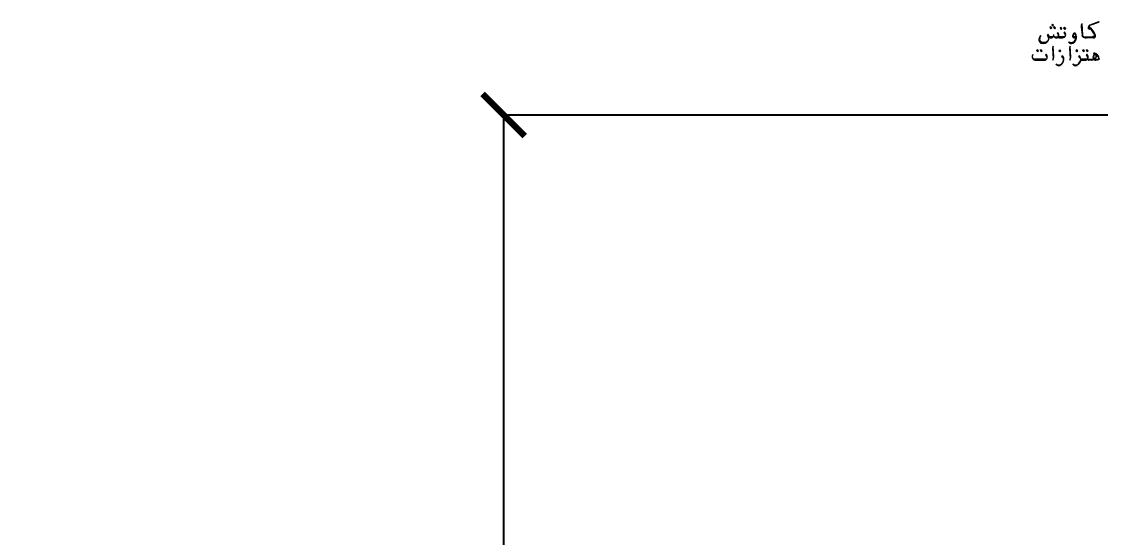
# Model space of a CAD drawing. Header units: millimetres. Extents: x -665 to 1024385, y -25305 to 3861.
# Drawn here: x -665 to 1384, y -6366 to -5385 of the extents above; entities that cross this region are included whole.
import ezdxf

# ---------------------------------------------------------------- set-up
doc = ezdxf.new("R2010")
doc.units = ezdxf.units.MM
doc.layers.add('$1$PDF_0', color=7, linetype='Continuous')
doc.styles.add('Century Gothic$001H0', font='cent.shx')
doc.dimstyles.new('Copy of ISO-25', dxfattribs={"dimtxt": 250, "dimasz": 80, "dimexe": 1.25, "dimexo": 0.625, "dimtad": 1, "dimtxsty": 'Century Gothic$001H0', "dimblk": 'ARCHTICK', "dimcen": 2.5, "dimadec": 0, "dimazin": 0, "dimtfac": 1, "dimtmove": 0, "dimatfit": 3, "dimfxl": 1, "dimarcsym": 0})

# ---------------------------------------------------------------- blocks, each defined once
blk = doc.blocks.new('_ArchTick')
at = {"color": 0, "linetype": 'ByBlock', "const_width": 0.15}
blk.add_lwpolyline([(-0.5, -0.5), (0.5, 0.5)], dxfattribs=at)
blk = doc.blocks.new('*D95')
at = {"color": 0, "lineweight": -2, "transparency": 16777216}
for p, q in [((3250, -5562.4), (249.4, -5562.4)), ((250.6, -23062.4), (250.6, -5562.4)), ((3250, -23062.4), (249.4, -23062.4))]:
    blk.add_line(p, q, dxfattribs=at)
at = {"layer": 'Defpoints', "color": 0, "transparency": 16777216}
for p in [(250.6, -5562.4), (3250.6, -5562.4), (3250.6, -23062.4)]:
    blk.add_point(p, dxfattribs=at)
at = {"color": 0, "lineweight": -2, "transparency": 16777216, "xscale": 80, "yscale": 80, "zscale": 80}
for p, rotation in [((250.6, -5562.4), 90), ((250.6, -23062.4), 270)]:
    blk.add_blockref('_ArchTick', p, dxfattribs=dict(at, rotation=rotation))
at = {"color": 0, "transparency": 16777216, "insert": (125, -14312.4), "char_height": 250, "attachment_point": 5, "rotation": 90, "style": 'Century Gothic$001H0'}
blk.add_mtext('SHAFT TOTAL HEIGHT 17500', dxfattribs=at)

msp = doc.modelspace()

# ---------------------------------------------------------------- linework, layer by layer
at = {"layer": '$1$PDF_0', "lineweight": 18}
for points in [[(1295.378, -5391.586), (1293.262, -5389.469), (1291.75, -5391.284), (1293.564, -5393.4)], [(1292.052, -5396.726), (1289.936, -5394.61), (1288.424, -5396.121), (1290.238, -5398.238)], [(1299.007, -5396.726), (1296.89, -5394.61), (1295.378, -5396.121), (1297.495, -5398.238)], [(1311.101, -5397.633), (1308.985, -5395.517), (1307.473, -5397.331), (1309.589, -5399.447)], [(1318.358, -5397.633), (1316.241, -5395.517), (1314.427, -5397.331), (1316.544, -5399.447)], [(1293.866, -5458.106), (1295.378, -5454.478), (1295.983, -5452.059), (1294.471, -5431.196), (1293.262, -5435.429), (1294.471, -5454.78)], [(1325.917, -5458.106), (1327.731, -5454.478), (1328.033, -5452.059), (1326.824, -5431.196), (1325.615, -5435.429), (1326.522, -5454.78)], [(1266.351, -5440.267), (1264.235, -5438.15), (1262.723, -5439.662), (1264.839, -5441.778)], [(1273.306, -5440.267), (1271.491, -5438.15), (1269.677, -5439.662), (1271.794, -5441.778)], [(1308.985, -5440.569), (1306.868, -5438.452), (1305.356, -5440.267), (1307.17, -5442.383)], [(1341.035, -5440.569), (1338.919, -5438.452), (1337.407, -5440.267), (1339.523, -5442.383)], [(1353.734, -5440.267), (1351.618, -5438.15), (1350.106, -5439.662), (1352.223, -5441.778)], [(1360.991, -5440.267), (1358.875, -5438.15), (1357.06, -5439.662), (1359.177, -5441.778)]]:
    msp.add_lwpolyline(points, close=True, dxfattribs=at)
for points in [[(1350.711, -5410.332), (1349.501, -5388.865), (1348.594, -5389.469), (1347.385, -5391.888), (1347.99, -5394.61), (1349.501, -5410.332)], [(1364.62, -5390.679), (1381.552, -5384.631), (1380.645, -5386.143), (1366.131, -5391.284)], [(1285.098, -5408.518), (1283.586, -5410.635)], [(1291.145, -5397.331), (1289.028, -5395.214)], [(1294.471, -5392.493), (1292.355, -5390.376)], [(1298.402, -5397.331), (1296.285, -5395.214)], [(1303.844, -5406.099), (1302.333, -5407.611)], [(1310.194, -5398.54), (1308.38, -5396.424)], [(1316.241, -5404.588), (1315.032, -5406.099)], [(1317.451, -5398.54), (1315.334, -5396.424)], [(1315.637, -5405.495), (1316.846, -5407.006), (1317.753, -5408.821)], [(1333.476, -5408.216), (1334.685, -5407.309), (1335.593, -5407.309), (1337.407, -5409.425)], [(1350.106, -5410.635), (1348.897, -5393.4), (1348.292, -5390.679)], [(1362.503, -5395.819), (1363.41, -5400.052), (1360.991, -5397.936)], [(1315.334, -5413.658), (1304.147, -5413.658)], [(1315.637, -5414.263), (1314.427, -5414.566), (1305.054, -5414.566)], [(1306.263, -5415.775), (1312.915, -5415.775)], [(1338.011, -5414.566), (1333.778, -5414.566), (1332.569, -5413.961), (1331.662, -5411.844)], [(1334.081, -5415.775), (1338.919, -5415.775)], [(1338.919, -5413.658), (1335.29, -5413.658)], [(1354.642, -5413.658), (1369.457, -5413.658)], [(1371.272, -5414.566), (1355.549, -5414.566)], [(1355.549, -5415.775), (1357.665, -5415.775)], [(1371.272, -5415.775), (1356.758, -5415.775)], [(1265.444, -5440.871), (1263.328, -5439.057)], [(1272.701, -5440.871), (1270.584, -5439.057)], [(1281.469, -5446.919), (1279.958, -5448.733)], [(1280.865, -5448.128), (1282.074, -5449.64), (1282.981, -5451.454)], [(1294.773, -5454.478), (1295.076, -5453.268), (1293.866, -5434.219)], [(1308.077, -5441.476), (1305.961, -5439.359)], [(1327.126, -5454.478), (1327.126, -5453.268), (1326.219, -5434.219)], [(1340.43, -5441.476), (1338.314, -5439.359)], [(1352.827, -5440.871), (1351.013, -5439.057)], [(1358.875, -5446.919), (1357.665, -5448.733)], [(1360.084, -5440.871), (1357.968, -5439.057)], [(1358.27, -5448.128), (1359.479, -5449.64), (1360.386, -5451.454)], [(1372.179, -5445.709), (1376.109, -5446.919), (1379.133, -5449.035)], [(1280.865, -5456.897), (1279.655, -5457.199), (1260.606, -5457.199), (1259.094, -5456.897), (1257.583, -5456.292)], [(1280.562, -5456.292), (1259.397, -5456.292)], [(1261.513, -5458.106), (1278.143, -5458.106)], [(1358.27, -5456.897), (1357.06, -5457.199), (1347.687, -5457.199)], [(1348.897, -5458.106), (1355.549, -5458.106)], [(1359.782, -5456.292), (1369.457, -5456.292)], [(1371.574, -5456.292), (1369.155, -5457.199), (1360.991, -5457.199)], [(1367.038, -5458.106), (1361.898, -5458.106)], [(1372.179, -5455.385), (1371.272, -5453.571)], [(1381.552, -5456.292), (1380.04, -5457.199), (1375.505, -5457.199), (1373.388, -5456.292)], [(1376.412, -5456.292), (1379.738, -5456.292)]]:
    msp.add_lwpolyline(points, dxfattribs=at)
for points in [[(1283.254, -5422.255, 0.26770238), (1286.004, -5417.304, 0.16534837), (1283.51, -5410.237)], [(1285.358, -5411.902, 0.10236354), (1292.566, -5413.356, 0.28347809), (1295.31, -5411.62, 0.07863973), (1295.922, -5409.581)], [(1295.684, -5412.169, 0.15747367), (1301.813, -5413.65, 0.86611539), (1302.245, -5407.38)], [(1315.182, -5413.356, 0.53548612), (1317.567, -5409.707, 0.12595079), (1314.667, -5405.978)], [(1323.626, -5422.999, 0.51969524), (1338.422, -5415.689, 0.31492829), (1335.761, -5408.73)], [(1334.114, -5406.483, 0.17324239), (1331.182, -5411.719, 0.4881371), (1333.823, -5415.471)], [(1369.386, -5413.349, 0.41725407), (1373.04, -5410.098, 0.15748651), (1362.233, -5395.552)], [(1267.869, -5419.93, -0.18110539), (1270.87, -5411.426, 0.11021726), (1268.781, -5418.361, 0.21257862), (1269.815, -5421.257)], [(1268.818, -5421.229, 0.23621891), (1275.08, -5425.147, 0.15747958), (1283.162, -5422.66)], [(1285.116, -5412.049, 0.67714591), (1295.496, -5412.464, 0.27558448), (1300.278, -5415.761, 0.40157223), (1305.024, -5411.901)], [(1277.858, -5458.104, 0.35432667), (1283.139, -5454.042, 0.24409499), (1281.052, -5446.964)], [(1280.41, -5455.989, 0.53548612), (1282.795, -5452.34, 0.12595079), (1279.895, -5448.611)], [(1311.706, -5449.64), (1310.496, -5451.152, -0.33858744), (1313.934, -5458.986)], [(1344.059, -5449.64), (1342.849, -5451.152, -0.33858744), (1346.287, -5458.986)], [(1357.815, -5455.989, 0.53548612), (1360.2, -5452.34, 0.12595079), (1357.3, -5448.611)], [(1357.968, -5456.292), (1346.78, -5456.292, -0.26773869), (1339.954, -5467.85)], [(1382.134, -5455.312, -0.38583965), (1378.831, -5458.106), (1376.109, -5458.106)]]:
    msp.add_lwpolyline(points, format="xyb", dxfattribs=at)
for centre, radius, start, end in [((1275.573, -5415.019), 11.339, 255.646426, 35.7367), ((1275.575, -5416.228), 10.733, 355.411188, 36.477075), ((1289.78, -5410.181), 6.203, 343.55445, 6.915975), ((1298.553, -5411.391), 6.803, 20.7816, 44.161749), ((1296.437, -5410.786), 8.919, 353.038951, 34.101361), ((1310.345, -5409.879), 8.013, 348.953469, 43.822964), ((1334.837, -5410.786), 2.57, 126.05757, 276.673314), ((1334.534, -5411.088), 2.57, 67.327691, 122.206881), ((1335.139, -5407.763), 1.361, 46.254429, 133.745571), ((1327.581, -5414.112), 11.337, 352.812372, 40.827856), ((1355.095, -5409.577), 5.896, 186.108406, 272.066302), ((1355.397, -5408.67), 5.896, 198.548463, 274.990855), ((1355.095, -5408.67), 4.989, 198.093756, 274.526109), ((1371.423, -5398.691), 10.734, 131.818581, 176.363478), ((1367.794, -5395.97), 4.989, 114.480482, 172.752627), ((1348.141, -5418.949), 27.968, 16.704108, 57.766179), ((1370.516, -5411.089), 3.477, 277.753804, 23.290107), ((1274.364, -5419.555), 6.803, 182.058765, 255.257517), ((1276.179, -5415.321), 8.921, 223.693879, 266.492273), ((1276.178, -5410.485), 13.454, 266.653361, 300.692489), ((1290.691, -5408.065), 6.501, 233.442738, 303.371366), ((1300.367, -5409.88), 4.988, 232.414436, 327.59056), ((1306.111, -5413.508), 1.964, 179.690553, 270.309447), ((1312.764, -5410.181), 5.292, 268.545502, 346.587878), ((1329.092, -5420.462), 5.896, 204.406018, 299.588892), ((1325.161, -5413.507), 14.06, 299.768681, 351.216612), ((1356.606, -5413.508), 1.964, 179.690553, 270.309447), ((1371.12, -5411.995), 3.78, 270.042868, 17.021568), ((1259.85, -5450.698), 5.291, 139.72409, 261.981691), ((1261.06, -5451.605), 6.501, 140.868004, 272.267113), ((1306.415, -5456.745), 8.012, 10.799203, 51.862075), ((1304.902, -5456.141), 9.828, 359.243422, 45.519045), ((1338.465, -5456.745), 8.012, 10.799203, 51.862075), ((1336.953, -5456.141), 9.828, 359.243422, 45.519045), ((1352.978, -5452.512), 8.013, 348.953469, 43.822964), ((1366.282, -5446.465), 11.641, 272.87384, 334.505489), ((1369.609, -5448.582), 7.408, 269.724161, 342.928375), ((1375.959, -5452.21), 5.897, 129.701519, 268.575124), ((1371.423, -5457.35), 10.432, 23.001147, 91.283939), ((1372.935, -5446.163), 1.663, 68.224866, 195.75439), ((1375.958, -5451.303), 4.686, 158.844128, 274.304629), ((1373.842, -5450.396), 2.57, 350.657862, 161.262085), ((1373.841, -5450.396), 2.873, 337.996084, 124.026601), ((1370.818, -5455.536), 11.036, 0.57736, 77.013302), ((1304.298, -5456.745), 10.13, 241.117333, 346.658038), ((1304.903, -5462.793), 5.896, 204.406018, 299.588892), ((1304.903, -5460.977), 6.804, 240.899812, 290.626951), ((1302.482, -5455.23), 12.854, 291.528444, 311.325484), ((1300.972, -5456.141), 13.455, 299.513519, 359.468504), ((1336.349, -5456.745), 10.13, 241.117333, 346.658038), ((1336.953, -5462.793), 5.896, 204.406018, 299.588892), ((1336.953, -5460.977), 6.804, 240.899812, 290.626951), ((1334.533, -5455.23), 12.854, 291.528444, 311.325484), ((1348.744, -5456.141), 1.964, 179.690553, 270.309447), ((1355.397, -5452.814), 5.292, 268.545502, 346.587878), ((1361.746, -5456.141), 1.964, 179.690553, 270.309447), ((1379.586, -5454.023), 1.967, 272.546447, 27.976679)]:
    msp.add_arc(centre, radius, start, end, dxfattribs=at)

# ---------------------------------------------------------------- dimensions: what is measured, and where the dimension line sits
dim = msp.add_linear_dim(base=(250.625, -5562.368), p1=(3250.625, -23062.368), p2=(3250.625, -5562.368), angle=90, text='SHAFT TOTAL HEIGHT <>', dimstyle='Copy of ISO-25')
dim.commit()
dim.dimension.update_dxf_attribs({"geometry": '*D95', "text_midpoint": (125, -14312.368)})

doc.saveas('drawing.dxf')
